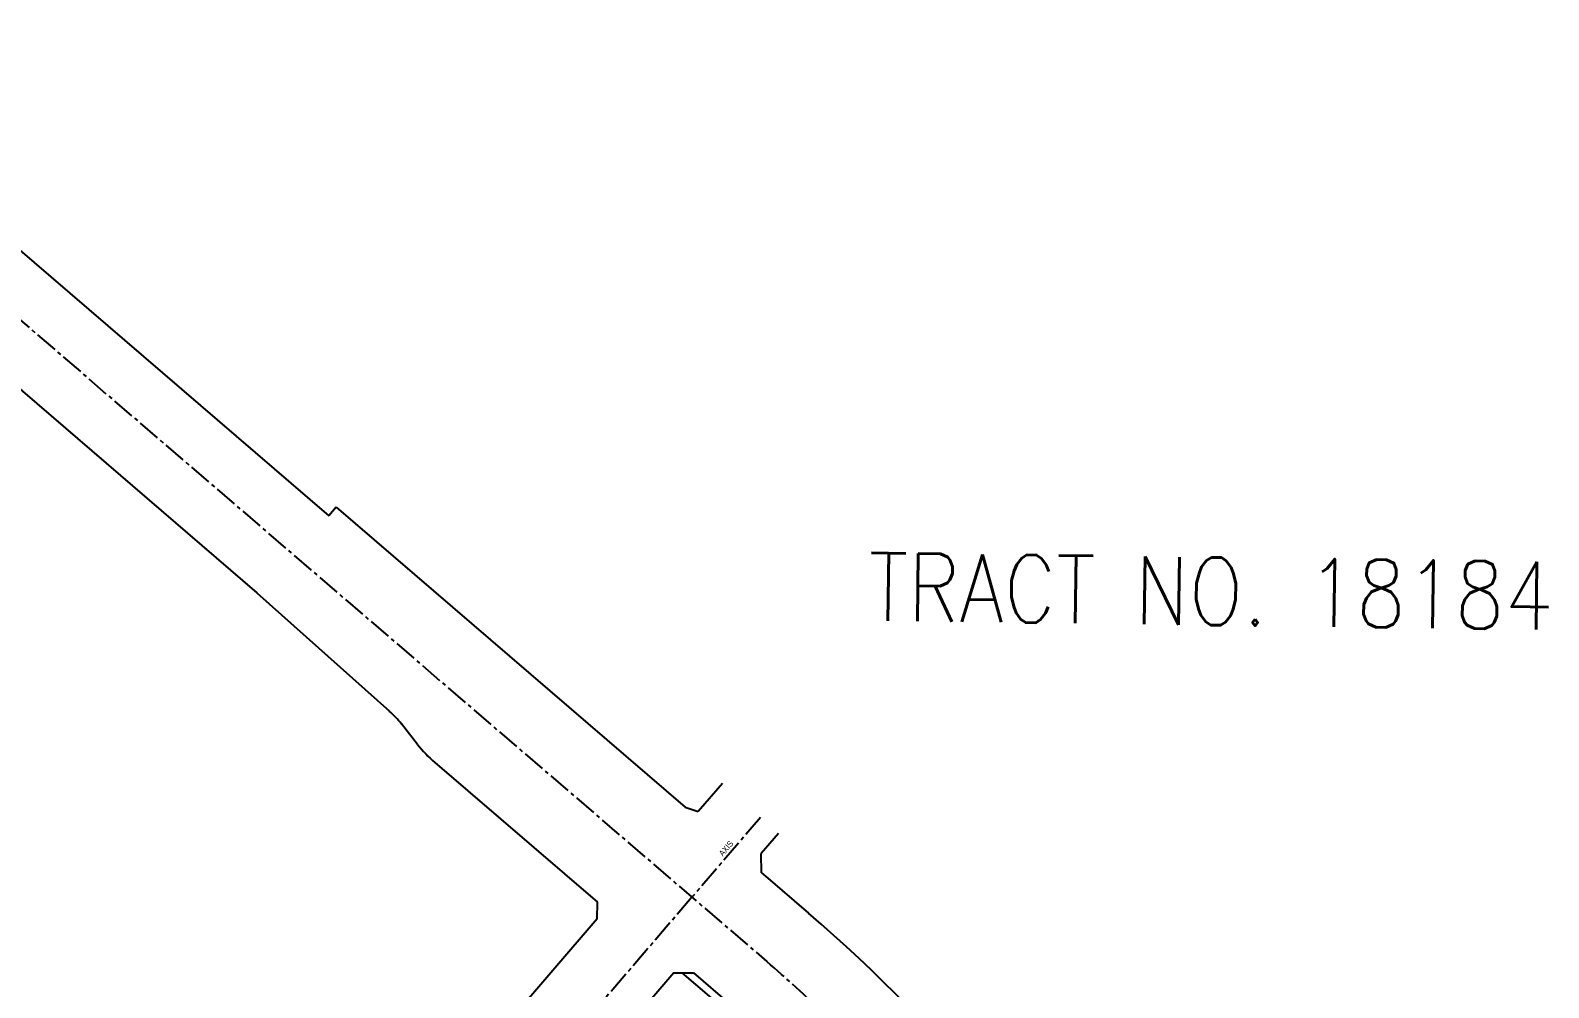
# Model space of a CAD drawing. Extents: x 6103485 to 6118941, y 2177469 to 2202379.
# Drawn here: x 6116922 to 6118941, y 2191357 to 2192630 of the extents above; entities that cross this region are included whole.
import ezdxf
from ezdxf.enums import TextEntityAlignment as Align

# ---------------------------------------------------------------- set-up
doc = ezdxf.new("R2010")
doc.units = 0
doc.header["$LTSCALE"] = 40
doc.header["$MEASUREMENT"] = 0
doc.linetypes.add('CENTER2', pattern=[1.125, 0.75, -0.125, 0.125, -0.125])
for name, color, linetype in [('V-ANNO', 7, 'Continuous'), ('V-LINE-CNTR', 1, 'CENTER2'), ('V-LINE-LOTS', 3, 'Continuous'), ('V-LINE-RTWY', 1, 'Continuous')]:
    doc.layers.add(name, color=color, linetype=linetype)
doc.layers.add('V-LINE-PIQ-PARCEL', color=2, linetype='Continuous', plot=False)
doc.styles.add('L80', font='simplex.shx', dxfattribs={"width": 0.85, "height": 20})
doc.styles.add('ST', font='x-opta1d.shx', dxfattribs={"height": 60})

msp = doc.modelspace()

# ---------------------------------------------------------------- linework, layer by layer
at = {"layer": 'V-LINE-CNTR'}
for p, q in [((6116522.1, 2192577.2), (6117901.4, 2191391.8)), ((6117893.3, 2191583.5), (6117802, 2191477.2)), ((6117802, 2191477.2), (6117549.9, 2191183.9))]:
    msp.add_line(p, q, dxfattribs=at)
msp.add_arc((6116597.8, 2189875), 2000, 2.035, 49.323, dxfattribs=at)
at = {"layer": 'V-LINE-LOTS'}
for p, q in [((6117902.7, 2191502.8), (6117956.8, 2191456.2)), ((6117788.5, 2191376.8), (6117846, 2191327.3))]:
    msp.add_line(p, q, dxfattribs=at)
msp.add_arc((6116597.8, 2189875), 2085, 9.8068, 49.323, dxfattribs=at)
at = {"layer": 'V-LINE-PIQ-PARCEL'}
for p, q in [((6117777.7, 2191376.8), (6117585.6, 2191153.3)), ((6117777.7, 2191376.8), (6117803.9, 2191376.7)), ((6117803.9, 2191376.7), (6117852.5, 2191334.9))]:
    msp.add_line(p, q, dxfattribs=at)
at = {"layer": 'V-LINE-RTWY'}
for p, q in [((6116567.8, 2192630.3), (6117318.9, 2191984.7)), ((6116550.3, 2192460.7), (6117223.4, 2191882.2)), ((6117328.7, 2191996.1), (6117318.9, 2191984.7)), ((6117328.7, 2191996.1), (6117792.9, 2191597.1)), ((6117223.4, 2191882.2), (6117399.5, 2191724.8)), ((6117437, 2191680.4), (6117415.6, 2191707.7)), ((6117459.9, 2191656.5), (6117676.3, 2191470.6)), ((6117842.5, 2191628.7), (6117810.4, 2191591.3)), ((6117792.9, 2191597.1), (6117810.4, 2191591.3)), ((6117917, 2191562), (6117894, 2191535.2)), ((6117894.5, 2191509.7), (6117894, 2191535.2)), ((6117894.5, 2191509.7), (6117902.7, 2191502.8)), ((6117675.8, 2191448.5), (6117427.2, 2191159.2)), ((6117777.7, 2191376.8), (6117585.6, 2191153.3)), ((6117777.7, 2191376.8), (6117803.9, 2191376.7)), ((6117803.9, 2191376.7), (6117852.5, 2191334.9))]:
    msp.add_line(p, q, dxfattribs=at)
at = {"layer": 'V-LINE-RTWY', "linetype": 'ByBlock'}
msp.add_line((6117675.8, 2191448.5), (6117676.3, 2191470.6), dxfattribs=at)
at = {"layer": 'V-LINE-RTWY'}
for centre, radius, start, end in [((6117310.2, 2191624.9), 134, 38.1445, 48.221), ((6117570.7, 2191785.4), 170, 218.1445, 229.323)]:
    msp.add_arc(centre, radius, start, end, dxfattribs=at)

# ---------------------------------------------------------------- texts
at = {"layer": 'V-ANNO', "style": 'L80', "width": 0.85}
msp.add_text('TRACT NO. 18184', height=90, rotation=359.2387, dxfattribs=at).set_placement((6118491.9, 2191839.2), align=Align.CENTER)
at = {"layer": 'V-ANNO', "style": 'ST', "width": 0.85}
msp.add_text('AXIS', height=8, rotation=49.323, dxfattribs=at).set_placement((6117847.4, 2191542.3), align=Align.MIDDLE_CENTER)

doc.saveas('drawing.dxf')
